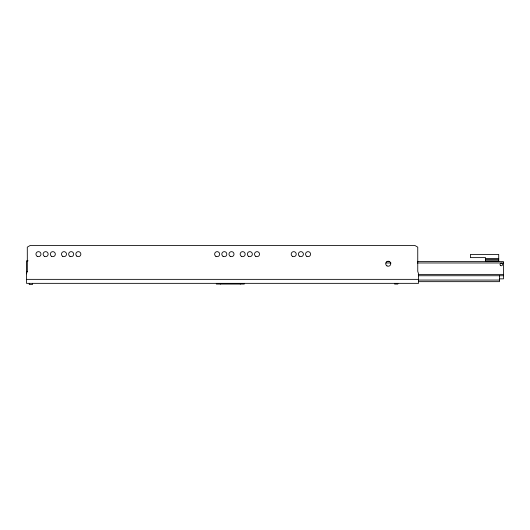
<?xml version="1.0" encoding="UTF-8"?>
<svg xmlns="http://www.w3.org/2000/svg" width="530" height="530" viewBox="0 0 530 530"><rect width="100%" height="100%" fill="white"/><g stroke="black" fill="none" stroke-linecap="round" stroke-linejoin="round"><path stroke-width="0.79" d="M26.5 273.831L27.295 271.38M485.553 258.428L498.717 258.428M485.553 259.594L498.717 259.594M28.097 260.839L26.5 260.839L26.5 283.345L418.548 283.345L418.548 273.831L417.753 271.373L417.753 247.139L414.831 245.456L30.217 245.456L27.295 247.146L27.335 271.479M485.553 260.965L498.717 260.965M485.553 261.217L498.717 261.217M386.933 261.615L389.411 261.615M417.521 261.615L503.5 261.615L503.5 278.846L499.366 278.846M385.979 262.973L390.941 262.973M417.428 262.973L503.5 262.973M418.256 274.388L503.5 274.388M418.349 275.739L503.5 275.739M26.5 279.356L418.548 279.356M418.382 280.059L499.512 280.059M418.382 281.655L499.512 281.655L499.512 275.739M498.717 261.615L498.717 254.44L470.395 254.44L470.395 257.626L485.553 257.626L485.553 261.615M397.811 283.345L397.811 284.067L394.618 284.067L394.618 283.345M244.264 283.345L244.264 284.067L216.346 284.067L216.346 283.345M240.275 283.345L240.275 284.067M220.334 283.345L220.334 284.067M32.482 283.345L32.482 284.544L29.289 284.544L29.289 283.345M386.979 265.901A2.511 2.511 0 0 0 390.749 263.721A2.511 2.511 0 0 0 386.979 261.548A2.511 2.511 0 0 0 386.979 265.901M306.817 256.328A2.511 2.511 0 0 0 310.587 254.155A2.511 2.511 0 0 0 306.817 251.975A2.511 2.511 0 0 0 306.817 256.328M299.311 256.103A2.511 2.511 0 0 0 303.379 254.546A2.511 2.511 0 0 0 299.993 251.803A2.511 2.511 0 0 0 299.311 256.103M292.461 256.328A2.511 2.511 0 0 0 296.23 254.155A2.511 2.511 0 0 0 292.461 251.975A2.511 2.511 0 0 0 292.461 256.328M76.764 256.103A2.511 2.511 0 0 0 80.832 254.546A2.511 2.511 0 0 0 77.446 251.803A2.511 2.511 0 0 0 76.764 256.103M69.914 256.328A2.511 2.511 0 0 0 73.683 254.155A2.511 2.511 0 0 0 69.914 251.975A2.511 2.511 0 0 0 69.914 256.328M37.206 256.328A2.511 2.511 0 0 0 40.976 254.155A2.511 2.511 0 0 0 37.206 251.975A2.511 2.511 0 0 0 37.206 256.328M44.387 256.328A2.511 2.511 0 0 0 48.157 254.155A2.511 2.511 0 0 0 44.387 251.975A2.511 2.511 0 0 0 44.387 256.328M62.732 256.328A2.511 2.511 0 0 0 66.502 254.155A2.511 2.511 0 0 0 62.732 251.975A2.511 2.511 0 0 0 62.732 256.328M230.245 256.328A2.511 2.511 0 0 0 234.008 254.155A2.511 2.511 0 0 0 230.245 251.975A2.511 2.511 0 0 0 230.245 256.328M223.064 256.328A2.511 2.511 0 0 0 226.833 254.155A2.511 2.511 0 0 0 223.064 251.975A2.511 2.511 0 0 0 223.064 256.328M215.882 256.328A2.511 2.511 0 0 0 219.652 254.155A2.511 2.511 0 0 0 215.882 251.975A2.511 2.511 0 0 0 215.882 256.328M248.59 256.328A2.511 2.511 0 0 0 252.359 254.155A2.511 2.511 0 0 0 248.59 251.975A2.511 2.511 0 0 0 248.59 256.328M255.765 256.328A2.511 2.511 0 0 0 259.534 254.155A2.511 2.511 0 0 0 255.765 251.975A2.511 2.511 0 0 0 255.765 256.328M241.408 256.328A2.511 2.511 0 0 0 245.178 254.155A2.511 2.511 0 0 0 241.408 251.975A2.511 2.511 0 0 0 241.408 256.328M51.569 256.328A2.511 2.511 0 0 0 55.339 254.155A2.511 2.511 0 0 0 51.569 251.975A2.511 2.511 0 0 0 51.569 256.328M500.671 265.596A1.279 1.279 0 0 0 502.586 264.49A1.279 1.279 0 0 0 500.671 263.383A1.279 1.279 0 0 0 500.671 265.596"/></g></svg>
